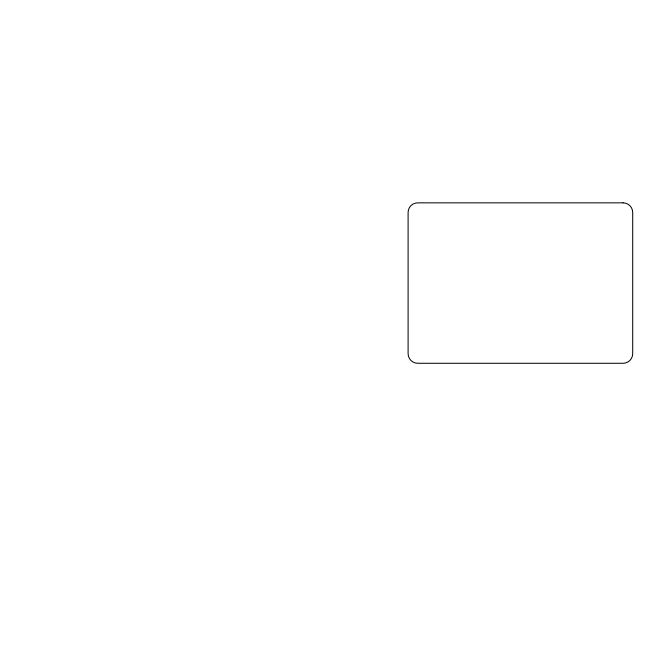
<?xml version="1.0" encoding="UTF-8"?>
<svg xmlns="http://www.w3.org/2000/svg" width="666" height="666" viewBox="0 0 666 666"><rect width="100%" height="100%" fill="white"/><g stroke="black" fill="none" stroke-linecap="round" stroke-linejoin="round"><path stroke-width="1" d="M623.076 202.847L417.724 202.847A9.624 9.624 0 0 0 408.1 212.471L408.1 353.654A9.624 9.624 0 0 0 417.724 363.278L623.076 363.278A9.624 9.624 0 0 0 632.7 353.654L632.7 212.471A9.624 9.624 0 0 0 623.076 202.847"/></g></svg>
